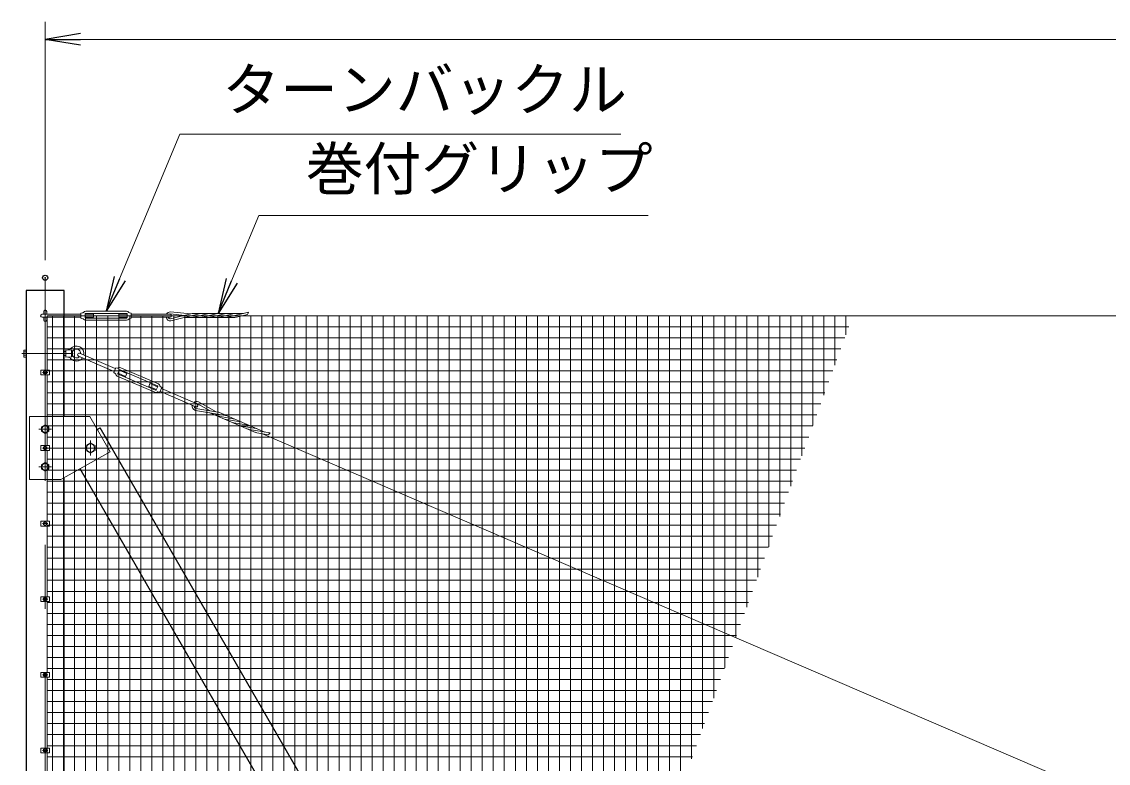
# Model space of a CAD drawing. Units: millimetres, scale not verified. Extents: x -14700 to 14700, y -10395 to 10395.
# Drawn here: x -11737 to -7423, y 2818 to 5760 of the extents above; entities that cross this region are included whole.
import ezdxf
from ezdxf.enums import TextEntityAlignment as Align

# ---------------------------------------------------------------- set-up
doc = ezdxf.new("R2010")
doc.units = ezdxf.units.MM
doc.header["$LTSCALE"] = 40
doc.header["$PDMODE"] = 32
doc.header["$PDSIZE"] = 20
doc.linetypes.add('USER1', pattern=[50.8, 31.75, -6.35, 6.35, -6.35])
for name, color, linetype, lineweight in [('0-1_D-STR1', 1, 'Continuous', 25), ('0-2_D-BMK', 2, 'USER1', 13), ('0-3_D-STR3', 3, 'Continuous', 13), ('0-5_D-STR-DIM', 7, 'Continuous', 13), ('0-8_D-STR-TXT', 7, 'Continuous', 13), ('0-9_D-STR2', 7, 'Continuous', 13)]:
    doc.layers.add(name, color=color, linetype=linetype, lineweight=lineweight)
doc.layers.add('0-6_0', color=7, linetype='Continuous')
doc.layers.add('0-7_Defpoints', color=8, linetype='Continuous')
doc.styles.add('ＭＳ ゴシック', font='')
doc.styles.get('ＭＳ ゴシック').set_extended_font_data('MS Gothic')

# ---------------------------------------------------------------- blocks, each defined once
blk = doc.blocks.new('_Open')
at = {"layer": '0-6_0'}
blk.add_line((-40, 6.67), (0, 0), dxfattribs=at)
blk.add_lwpolyline([(-40, -6.67), (0, 0), (-40, 0)], dxfattribs=at)

msp = doc.modelspace()

# ---------------------------------------------------------------- linework, layer by layer
at = {"layer": '0-1_D-STR1'}
for p, q in [((-11569.24, 4193.74), (-11569.24, 4693.74)), ((-11437.22, 4142.08), (-11426.24, 4148.42)), ((-8466.24, -1278.45), (-11505.95, 3986.49))]:
    msp.add_line(p, q, dxfattribs=at)
for points in [[(-11569.24, 4693.74), (-11719.24, 4693.74), (-11719.24, -2106.26), (-11569.24, -2106.26), (-11569.24, 3950.8)], [(-8316.24, -2106.26), (-8316.24, -1238.26), (-11426.24, 4148.42)]]:
    msp.add_lwpolyline(points, dxfattribs=at)
at = {"layer": '0-2_D-BMK'}
for p, q in [((-11644.24, -2157.26), (-11644.24, 4744.74)), ((-11737.35, 4443.74), (-11532.84, 4443.74)), ((-11654.24, 4368.74), (-11634.24, 4368.74)), ((-11619.24, 4143.74), (-11669.24, 4143.74)), ((-11464.24, 4098.74), (-11464.24, 4038.74)), ((-11654.24, 4068.74), (-11634.24, 4068.74)), ((-11494.24, 4068.74), (-11434.24, 4068.74)), ((-11619.24, 3993.74), (-11669.24, 3993.74)), ((-11654.24, 3768.74), (-11634.24, 3768.74)), ((-11654.24, 3468.74), (-11634.24, 3468.74)), ((-11654.24, 3168.74), (-11634.24, 3168.74)), ((-11654.24, 2868.74), (-11634.24, 2868.74))]:
    msp.add_line(p, q, dxfattribs=at)
at = {"layer": '0-3_D-STR3'}
for p, q in [((-11656.24, 4599.74), (-11502.24, 4599.74)), ((-11656.24, 4587.74), (-11502.24, 4587.74)), ((-11650.24, 4610.74), (-11650.24, 4599.74)), ((-11650.24, 4587.74), (-11650.24, 4576.74)), ((-11638.24, 4610.74), (-11638.24, 4599.74)), ((-11638.24, 4587.74), (-11638.24, 4576.74)), ((-11635.74, 4378.24), (-11635.74, 4593.74)), ((-11502.24, 4603.74), (-11494.44, 4605.42)), ((-11502.24, 4583.74), (-11502.24, 4603.74)), ((-11502.24, 4583.74), (-11494.44, 4582.07)), ((-11485.24, 4586.24), (-11485.24, 4601.24)), ((-11485.24, 4599.74), (-11452.24, 4599.74)), ((-11483.24, 4611.74), (-11321.24, 4611.74)), ((-11483.24, 4603.24), (-11321.24, 4603.24)), ((-11483.24, 4584.24), (-11321.24, 4584.24)), ((-11483.24, 4575.74), (-11321.24, 4575.74)), ((-11352.24, 4587.74), (-11352.24, 4599.74)), ((-11352.24, 4599.74), (-11319.24, 4599.74)), ((-11352.24, 4587.74), (-11319.24, 4587.74)), ((-11319.24, 4586.24), (-11319.24, 4601.24)), ((-11302.24, 4583.74), (-11310.04, 4582.07)), ((-11302.24, 4599.74), (-11148.24, 4599.74)), ((-11302.24, 4587.74), (-11148.24, 4587.74)), ((-11147.38, 4601.1), (-11089.7, 4595.11)), ((-11147.16, 4609.12), (-11066.84, 4600.78)), ((-11145.98, 4581.16), (-11060.32, 4602.4)), ((-11144.74, 4573.23), (-11027.08, 4602.4)), ((-10891.17, 4587.32), (-11087.89, 4587.32)), ((-10857.32, 4603.28), (-11053.09, 4603.28)), ((-11051.09, 4588.2), (-10993.84, 4602.4)), ((-11017.85, 4588.2), (-10960.6, 4602.4)), ((-10984.61, 4588.2), (-10927.36, 4602.4)), ((-10951.37, 4588.2), (-10894.12, 4602.4)), ((-10918.13, 4588.2), (-10836.31, 4608.49)), ((-10884.89, 4588.2), (-10840.21, 4599.28)), ((-10862.55, 4593.74), (1155.76, 4593.74)), ((-11729.24, 4454.28), (-11729.24, 4433.28)), ((-11728.44, 4457.59), (-11719.24, 4457.59)), ((-11719.24, 4450.67), (-11728.44, 4450.67)), ((-11719.24, 4457.59), (-11719.24, 4429.89)), ((-11569.24, 4451.74), (-11562.24, 4451.74)), ((-11562.24, 4458.74), (-11562.24, 4428.74)), ((-11539.24, 4457.24), (-11539.24, 4430.24)), ((-11535.8, 4451.74), (-11535.8, 4435.74)), ((-11507.3, 4444.71), (-11365.86, 4383.82)), ((-11719.24, 4436.82), (-11728.44, 4436.82)), ((-11728.44, 4429.89), (-11719.24, 4429.89)), ((-11569.24, 4435.74), (-11562.24, 4435.74)), ((-11562.24, 4428.74), (-11539.24, 4430.24)), ((-11539.24, 4430.24), (-11535.8, 4435.74)), ((-11512.05, 4433.69), (-11370.6, 4372.79)), ((-11661.44, 4378.24), (-11627.04, 4378.24)), ((-11661.44, 4378.24), (-11661.44, 4359.24)), ((-11661.44, 4359.24), (-11627.04, 4359.24)), ((-11650.74, 4372.5), (-11644.24, 4376.25)), ((-11650.74, 4364.99), (-11650.74, 4372.5)), ((-11644.24, 4361.24), (-11650.74, 4364.99)), ((-11644.24, 4376.25), (-11637.74, 4372.5)), ((-11637.74, 4364.99), (-11644.24, 4361.24)), ((-11637.74, 4372.5), (-11637.74, 4364.99)), ((-11635.74, 4078.24), (-11635.74, 4359.24)), ((-11627.04, 4378.24), (-11627.04, 4359.24)), ((-11372.18, 4369.12), (-11364.27, 4387.49)), ((-11372.18, 4369.12), (-11365.68, 4364.5)), ((-11364.27, 4387.49), (-11356.45, 4385.94)), ((-11355.58, 4364.69), (-11349.65, 4378.47)), ((-11354.53, 4362.07), (-11205.74, 4298.01)), ((-11350.24, 4377.09), (-11319.93, 4364.05)), ((-11347.02, 4379.52), (-11198.22, 4315.46)), ((-11343.66, 4387.33), (-11194.86, 4323.27)), ((-11357.89, 4354.26), (-11209.1, 4290.2)), ((-11232.83, 4313.48), (-11228.08, 4324.5)), ((-11228.08, 4324.5), (-11197.77, 4311.46)), ((-11232.83, 4313.48), (-11202.51, 4300.43)), ((-11203.11, 4299.06), (-11197.18, 4312.83)), ((-11188.48, 4290.04), (-11196.31, 4291.59)), ((-11186.9, 4293.71), (-11045.45, 4232.82)), ((-11182.16, 4304.73), (-11040.71, 4243.84)), ((-11039.38, 4244.74), (-10988.77, 4216.44)), ((-11036.01, 4252.03), (-10965.52, 4212.61)), ((-11466.74, 4193.74), (-11706.74, 4193.74)), ((-11047.97, 4218.1), (-10928.36, 4198.37)), ((-11045.98, 4225.88), (-10958.89, 4211.51)), ((-10809.5, 4130.78), (-10990.18, 4208.57)), ((-10956.04, 4194.83), (-10897.83, 4185.23)), ((-10772.1, 4132.06), (-10951.91, 4209.47)), ((-10925.51, 4181.68), (-10867.3, 4172.08)), ((-10894.97, 4168.54), (-10836.77, 4158.94)), ((-10864.44, 4155.4), (-10806.24, 4145.8)), ((-10833.91, 4142.25), (-10750.74, 4128.54)), ((-10803.38, 4129.11), (-10757.96, 4121.62)), ((-10780.67, 4125.36), (-2019.16, 353.58)), ((-11661.44, 4078.24), (-11627.04, 4078.24)), ((-11661.44, 4078.24), (-11661.44, 4059.24)), ((-11661.44, 4059.24), (-11627.04, 4059.24)), ((-11650.74, 4072.5), (-11644.24, 4076.25)), ((-11650.74, 4064.99), (-11650.74, 4072.5)), ((-11644.24, 4061.24), (-11650.74, 4064.99)), ((-11644.24, 4076.25), (-11637.74, 4072.5)), ((-11637.74, 4064.99), (-11644.24, 4061.24)), ((-11637.74, 4072.5), (-11637.74, 4064.99)), ((-11635.74, 3778.24), (-11635.74, 4059.24)), ((-11627.04, 4078.24), (-11627.04, 4059.24)), ((-11661.44, 3778.24), (-11627.04, 3778.24)), ((-11661.44, 3778.24), (-11661.44, 3759.24)), ((-11661.44, 3759.24), (-11627.04, 3759.24)), ((-11650.74, 3772.5), (-11644.24, 3776.25)), ((-11650.74, 3764.99), (-11650.74, 3772.5)), ((-11644.24, 3761.24), (-11650.74, 3764.99)), ((-11644.24, 3776.25), (-11637.74, 3772.5)), ((-11637.74, 3764.99), (-11644.24, 3761.24)), ((-11637.74, 3772.5), (-11637.74, 3764.99)), ((-11635.74, 3478.24), (-11635.74, 3759.24)), ((-11627.04, 3778.24), (-11627.04, 3759.24)), ((-11661.44, 3478.24), (-11627.04, 3478.24)), ((-11661.44, 3478.24), (-11661.44, 3459.24)), ((-11661.44, 3459.24), (-11627.04, 3459.24)), ((-11650.74, 3472.5), (-11644.24, 3476.25)), ((-11650.74, 3464.99), (-11650.74, 3472.5)), ((-11644.24, 3461.24), (-11650.74, 3464.99)), ((-11644.24, 3476.25), (-11637.74, 3472.5)), ((-11637.74, 3464.99), (-11644.24, 3461.24)), ((-11637.74, 3472.5), (-11637.74, 3464.99)), ((-11635.74, 3178.24), (-11635.74, 3459.24)), ((-11627.04, 3478.24), (-11627.04, 3459.24)), ((-11661.44, 3178.24), (-11627.04, 3178.24)), ((-11661.44, 3178.24), (-11661.44, 3159.24)), ((-11661.44, 3159.24), (-11627.04, 3159.24)), ((-11650.74, 3172.5), (-11644.24, 3176.25)), ((-11650.74, 3164.99), (-11650.74, 3172.5)), ((-11644.24, 3161.24), (-11650.74, 3164.99)), ((-11644.24, 3176.25), (-11637.74, 3172.5)), ((-11637.74, 3164.99), (-11644.24, 3161.24)), ((-11637.74, 3172.5), (-11637.74, 3164.99)), ((-11635.74, 1978.24), (-11635.74, 3159.24)), ((-11627.04, 3178.24), (-11627.04, 3159.24)), ((-11661.44, 2878.24), (-11627.04, 2878.24)), ((-11661.44, 2878.24), (-11661.44, 2859.24)), ((-11661.44, 2859.24), (-11627.04, 2859.24)), ((-11650.74, 2872.5), (-11644.24, 2876.25)), ((-11650.74, 2864.99), (-11650.74, 2872.5)), ((-11644.24, 2861.24), (-11650.74, 2864.99)), ((-11644.24, 2876.25), (-11637.74, 2872.5)), ((-11637.74, 2864.99), (-11644.24, 2861.24)), ((-11637.74, 2872.5), (-11637.74, 2864.99)), ((-11627.04, 2878.24), (-11627.04, 2859.24))]:
    msp.add_line(p, q, dxfattribs=at)
for points in [[(-11485.24, 4587.74), (-11452.24, 4587.74), (-11452.24, 4599.74)], [(-11302.24, 4583.74), (-11302.24, 4603.74), (-11310.04, 4605.42)], [(-11562.24, 4458.74), (-11539.24, 4457.24), (-11535.8, 4451.74)], [(-11354.99, 4366.07), (-11324.68, 4353.02), (-11319.93, 4364.05)], [(-11188.48, 4290.04), (-11180.57, 4308.41), (-11187.08, 4313.03)], [(-11581.74, 3943.74), (-11706.74, 3943.74), (-11706.74, 4193.74)], [(-11466.74, 4193.74), (-11386.74, 4053.74), (-11581.74, 3943.74)]]:
    msp.add_lwpolyline(points, dxfattribs=at)
for points in [[(-11629.26, 4152.39), (-11644.24, 4161.04), (-11659.22, 4152.39), (-11659.22, 4135.09), (-11644.24, 4126.44), (-11629.26, 4135.09)], [(-11482.25, 4058.34), (-11464.24, 4047.94), (-11446.22, 4058.34), (-11446.22, 4079.14), (-11464.24, 4089.54), (-11482.25, 4079.14)], [(-11629.26, 4002.39), (-11644.24, 4011.04), (-11659.22, 4002.39), (-11659.22, 3985.09), (-11644.24, 3976.44), (-11629.26, 3985.09)]]:
    msp.add_lwpolyline(points, close=True, dxfattribs=at)
for centre, radius in [((-11644.24, 4368.74), 6.25), ((-11644.24, 4143.74), 13.11), ((-11644.24, 4068.74), 6.25), ((-11464.24, 4068.74), 16.09), ((-11644.24, 3993.74), 13.11), ((-11644.24, 3768.74), 6.25), ((-11644.24, 3468.74), 6.25), ((-11644.24, 3168.74), 6.25), ((-11644.24, 2868.74), 6.25)]:
    msp.add_circle(centre, radius, dxfattribs=at)
for centre, radius, start, end in [((-11644.24, 4610.74), 6, 0, 180), ((-11656.24, 4593.74), 6, 90, 270), ((-11644.24, 4576.74), 6, 180, 0), ((-11495.28, 4609.33), 4, 282.09925, 326.11888), ((-11495.28, 4578.16), 4, 33.88112, 77.90075), ((-11483.24, 4601.24), 10.5, 90, 146.11888), ((-11483.24, 4586.24), 10.5, 213.88112, 270), ((-11483.24, 4601.24), 2, 90, 180), ((-11483.24, 4586.24), 2, 180, 270), ((-11321.24, 4601.24), 10.5, 33.88112, 90), ((-11321.24, 4601.24), 2, 0, 90), ((-11321.24, 4586.24), 2, 270, 0), ((-11321.24, 4586.24), 10.5, 270, 326.11888), ((-11309.2, 4609.33), 4, 213.88112, 257.90075), ((-11309.2, 4578.16), 4, 102.09925, 146.11888), ((-11146.36, 4591.15), 18, 191.63319, 275.17572), ((-11146.36, 4591.15), 18, 92.82496, 151.48944), ((-11146.36, 4591.15), 10, 199.92759, 272.18972), ((-11146.36, 4591.15), 10, 95.82544, 120.77566), ((-11148.24, 4593.74), 6, 270, 90), ((-11053.09, 4573.28), 30, 90, 103.92636), ((-11058.31, 4617.32), 30, 270, 283.92645), ((-11019.86, 4573.28), 30, 90, 103.92636), ((-11025.07, 4617.32), 30, 270, 283.92645), ((-10986.62, 4573.28), 30, 90, 103.92636), ((-10991.83, 4617.32), 30, 270, 283.92645), ((-10953.38, 4573.28), 30, 90, 103.92636), ((-10958.59, 4617.32), 30, 270, 283.92645), ((-10920.14, 4573.28), 30, 90, 103.92636), ((-10925.35, 4617.32), 30, 270, 283.92645), ((-10886.9, 4573.28), 30, 90, 103.92636), ((-10892.11, 4617.32), 30, 270, 283.92645), ((-10903.58, 4631.54), 71.11, 333.02173, 341.08588), ((-11721.36, 4454.13), 7.88, 153.93467, 206.06533), ((-11698.87, 4443.74), 30.37, 166.82041, 193.17959), ((-11553.78, 4472.22), 14, 266.2686, 319.66701), ((-11520.24, 4443.74), 30, 348.24534, 139.66701), ((-11520.24, 4443.74), 17.5, 356.75942, 152.79711), ((-11509.68, 4439.2), 6, 66.70838, 246.70838), ((-11721.35, 4433.36), 7.89, 153.96929, 206.03071), ((-11553.78, 4415.27), 14, 40.33299, 93.7314), ((-11520.24, 4443.74), 30, 220.33299, 325.17142), ((-11520.24, 4443.74), 17.5, 207.20289, 316.65734), ((-11368, 4361.24), 4, 10.58949, 54.60913), ((-11353.74, 4363.9), 10.5, 190.58949, 246.70838), ((-11355.67, 4389.87), 4, 258.80763, 302.82726), ((-11353.74, 4363.9), 2, 156.70838, 246.70838), ((-11347.81, 4377.68), 10.5, 66.70838, 122.82726), ((-11347.81, 4377.68), 2, 66.70838, 156.70838), ((-11199.01, 4313.62), 2, 336.70838, 66.70838), ((-11199.01, 4313.62), 10.5, 10.58949, 66.70838), ((-11184.76, 4316.29), 4, 190.58949, 234.60913), ((-11204.94, 4299.85), 10.5, 246.70838, 302.82726), ((-11204.94, 4299.85), 2, 246.70838, 336.70838), ((-11197.08, 4287.66), 4, 78.80763, 122.82726), ((-11042.38, 4235.21), 18, 168.34157, 251.8841), ((-11042.38, 4235.21), 18, 69.53334, 128.19782), ((-11042.38, 4235.21), 10, 176.63596, 248.8981), ((-11043.08, 4238.33), 6, 246.70838, 66.70838), ((-11042.38, 4235.21), 10, 72.53382, 97.48404), ((-10951.15, 4224.43), 30, 246.70838, 260.63483), ((-10963.78, 4181.91), 30, 66.70838, 80.63474), ((-10933.25, 4168.77), 30, 66.70838, 80.63474), ((-10902.71, 4155.63), 30, 66.70838, 80.63474), ((-10920.62, 4211.28), 30, 246.70838, 260.63483), ((-10890.09, 4198.14), 30, 246.70838, 260.63483), ((-10859.56, 4185), 30, 246.70838, 260.63483), ((-10872.18, 4142.48), 30, 66.70838, 80.63474), ((-10829.03, 4171.85), 30, 246.70838, 260.63483), ((-10841.65, 4129.34), 30, 66.70838, 80.63474), ((-10811.12, 4116.2), 30, 66.70838, 80.63474), ((-10798.5, 4158.71), 30, 246.70838, 260.63483), ((-10803.41, 4176.3), 71.11, 309.73011, 317.79425)]:
    msp.add_arc(centre, radius, start, end, dxfattribs=at)
at = {"layer": '0-5_D-STR-DIM'}
for p, q in [((-11644.24, 4814.74), (-11644.24, 5760.48)), ((-11504.24, 5690.48), (-1784.24, 5690.48))]:
    msp.add_line(p, q, dxfattribs=at)
at = {"layer": '0-7_Defpoints'}
msp.add_point((-11644.24, 4744.74), dxfattribs=at)
at = {"layer": '0-8_D-STR-TXT'}
for points in [[(-9358.93, 5313.85), (-11109.5, 5313.85), (-11401.47, 4613.59)], [(-9250.39, 4992.13), (-10795.76, 4992.13), (-10957.12, 4605.13)]]:
    msp.add_lwpolyline(points, dxfattribs=at)
at = {"layer": '0-9_D-STR2'}
for p, q in [((-11635.74, 4593.72), (-8437.38, 4593.72)), ((-11614.81, 93.74), (-11614.81, 4593.74)), ((-11571.06, 93.74), (-11571.06, 4593.74)), ((-11527.31, 93.74), (-11527.31, 4593.74)), ((-11483.56, 93.74), (-11483.56, 4593.74)), ((-11439.81, 1523.02), (-11439.81, 4593.74)), ((-11396.06, 1523.02), (-11396.06, 4593.74)), ((-11352.31, 1523.02), (-11352.31, 4593.74)), ((-11308.56, 1523.02), (-11308.56, 4593.74)), ((-11264.81, 1523.02), (-11264.81, 4593.74)), ((-11221.06, 1523.02), (-11221.06, 4593.74)), ((-11177.31, 1523.02), (-11177.31, 4593.74)), ((-11133.56, 1523.02), (-11133.56, 4593.74)), ((-11089.81, 1523.02), (-11089.81, 4593.74)), ((-11046.06, 1523.02), (-11046.06, 4593.74)), ((-11002.31, 1523.02), (-11002.31, 4593.74)), ((-10958.56, 1523.02), (-10958.56, 4593.74)), ((-10914.81, 1523.02), (-10914.81, 4593.74)), ((-10871.06, 1523.02), (-10871.06, 4593.74)), ((-10827.31, 1523.02), (-10827.31, 4593.74)), ((-10783.56, 1523.02), (-10783.56, 4593.74)), ((-10739.81, 1523.02), (-10739.81, 4593.74)), ((-10696.06, 1523.02), (-10696.06, 4593.74)), ((-10652.31, 1523.02), (-10652.31, 4593.74)), ((-10608.56, 1523.02), (-10608.56, 4593.74)), ((-10564.81, 1523.02), (-10564.81, 4593.74)), ((-10521.06, 1523.02), (-10521.06, 4593.74)), ((-10477.31, 1523.02), (-10477.31, 4593.74)), ((-10433.56, 1523.02), (-10433.56, 4593.74)), ((-10389.81, 1523.02), (-10389.81, 4593.74)), ((-10346.06, 1523.02), (-10346.06, 4593.74)), ((-10302.31, 1523.02), (-10302.31, 4593.74)), ((-10258.56, 93.74), (-10258.56, 4593.74)), ((-10214.81, 93.74), (-10214.81, 4593.74)), ((-10171.06, 93.74), (-10171.06, 4593.74)), ((-10127.31, 93.74), (-10127.31, 4593.74)), ((-10083.56, 93.74), (-10083.56, 4593.74)), ((-10039.81, 191.08), (-10039.81, 4593.74)), ((-9996.06, 311.28), (-9996.06, 4593.74)), ((-9952.31, 431.48), (-9952.31, 4593.74)), ((-9908.56, 551.69), (-9908.56, 4593.74)), ((-9864.81, 671.89), (-9864.81, 4593.74)), ((-9821.06, 792.09), (-9821.06, 4593.74)), ((-9777.31, 912.29), (-9777.31, 4593.74)), ((-9733.56, 1032.49), (-9733.56, 4593.74)), ((-9689.81, 1152.7), (-9689.81, 4593.74)), ((-9646.06, 1272.9), (-9646.06, 4593.74)), ((-9602.31, 1393.1), (-9602.31, 4593.74)), ((-9558.56, 1513.3), (-9558.56, 4593.74)), ((-9514.81, 1633.51), (-9514.81, 4593.74)), ((-9471.06, 1753.71), (-9471.06, 4593.74)), ((-9427.31, 1873.91), (-9427.31, 4593.74)), ((-9383.56, 1994.11), (-9383.56, 4593.74)), ((-9339.81, 2114.31), (-9339.81, 4593.74)), ((-9296.06, 2234.52), (-9296.06, 4593.74)), ((-9252.31, 2354.72), (-9252.31, 4593.74)), ((-9208.56, 2474.92), (-9208.56, 4593.74)), ((-9164.81, 2595.12), (-9164.81, 4593.74)), ((-9121.06, 2715.32), (-9121.06, 4593.74)), ((-9077.31, 2835.53), (-9077.31, 4593.74)), ((-9033.56, 2955.73), (-9033.56, 4593.74)), ((-8989.81, 3075.93), (-8989.81, 4593.74)), ((-8946.06, 3196.13), (-8946.06, 4593.74)), ((-8902.31, 3316.34), (-8902.31, 4593.74)), ((-8858.56, 3436.54), (-8858.56, 4593.74)), ((-8814.81, 3556.74), (-8814.81, 4593.74)), ((-8771.06, 3676.94), (-8771.06, 4593.74)), ((-8727.31, 3797.14), (-8727.31, 4593.74)), ((-8683.56, 3917.35), (-8683.56, 4593.74)), ((-8639.81, 4037.55), (-8639.81, 4593.74)), ((-8596.06, 4157.75), (-8596.06, 4593.74)), ((-8552.31, 4277.95), (-8552.31, 4593.74)), ((-8508.56, 4398.15), (-8508.56, 4593.74)), ((-8464.81, 4518.36), (-8464.81, 4593.74)), ((-11635.74, 4549.97), (-8453.3, 4549.97)), ((-11635.74, 4506.22), (-8469.23, 4506.22)), ((-11635.74, 4462.47), (-8485.15, 4462.47)), ((-11635.74, 4418.72), (-8501.08, 4418.72)), ((-11635.74, 4374.97), (-8517, 4374.97)), ((-11635.74, 4331.22), (-8532.92, 4331.22)), ((-11635.74, 4287.47), (-8548.85, 4287.47)), ((-11635.74, 4243.72), (-8564.77, 4243.72)), ((-11635.74, 4199.97), (-8580.69, 4199.97)), ((-11635.74, 4156.22), (-8596.62, 4156.22)), ((-11635.74, 4112.47), (-8612.54, 4112.47)), ((-11635.74, 4068.72), (-8628.47, 4068.72)), ((-11635.74, 4024.97), (-8644.39, 4024.97)), ((-11635.74, 3981.22), (-8660.31, 3981.22)), ((-11635.74, 3937.47), (-8676.24, 3937.47)), ((-11635.74, 3893.72), (-8692.16, 3893.72)), ((-11635.74, 3849.97), (-8708.08, 3849.97)), ((-11635.74, 3806.22), (-8724.01, 3806.22)), ((-11635.74, 3762.47), (-8739.93, 3762.47)), ((-11635.74, 3718.72), (-8755.85, 3718.72)), ((-11635.74, 3674.97), (-8771.78, 3674.97)), ((-11635.74, 3631.22), (-8787.7, 3631.22)), ((-11635.74, 3587.47), (-8803.63, 3587.47)), ((-11635.74, 3543.72), (-8819.55, 3543.72)), ((-11635.74, 3499.97), (-8835.47, 3499.97)), ((-11635.74, 3456.22), (-8851.4, 3456.22)), ((-11635.74, 3412.47), (-8867.32, 3412.47)), ((-11635.74, 3368.72), (-8883.24, 3368.72)), ((-11635.74, 3324.97), (-8899.17, 3324.97)), ((-11635.74, 3281.22), (-8915.09, 3281.22)), ((-11635.74, 3237.47), (-8931.02, 3237.47)), ((-11635.74, 3193.72), (-8946.94, 3193.72)), ((-11635.74, 3149.97), (-8962.86, 3149.97)), ((-11635.74, 3106.22), (-8978.79, 3106.22)), ((-11635.74, 3062.47), (-8994.71, 3062.47)), ((-11635.74, 3018.72), (-9010.63, 3018.72)), ((-11635.74, 2974.97), (-9026.56, 2974.97)), ((-11635.74, 2931.22), (-9042.48, 2931.22)), ((-11635.74, 2887.47), (-9058.41, 2887.47)), ((-11635.74, 2843.72), (-9074.33, 2843.72))]:
    msp.add_line(p, q, dxfattribs=at)

# ---------------------------------------------------------------- block references
at = {"layer": '0-5_D-STR-DIM', "xscale": 3.5, "yscale": 3.5, "rotation": 180}
msp.add_blockref('_Open', (-11644.24, 5690.48), dxfattribs=at)
at = {"layer": '0-8_D-STR-TXT', "xscale": 3.5, "yscale": 3.5, "rotation": 247.36628}
for p in [(-11402.24, 4611.74), (-10957.89, 4603.28)]:
    msp.add_blockref('_Open', p, dxfattribs=at)

# ---------------------------------------------------------------- texts
at = {"layer": '0-8_D-STR-TXT', "style": 'ＭＳ ゴシック'}
for s, p in [('ターンバックル', (-10941.04, 5357.45)), ('巻付グリップ', (-10609.53, 5042.84))]:
    msp.add_text(s, height=168.3, dxfattribs=at).set_placement(p, align=Align.BOTTOM_LEFT)

doc.saveas('drawing.dxf')
